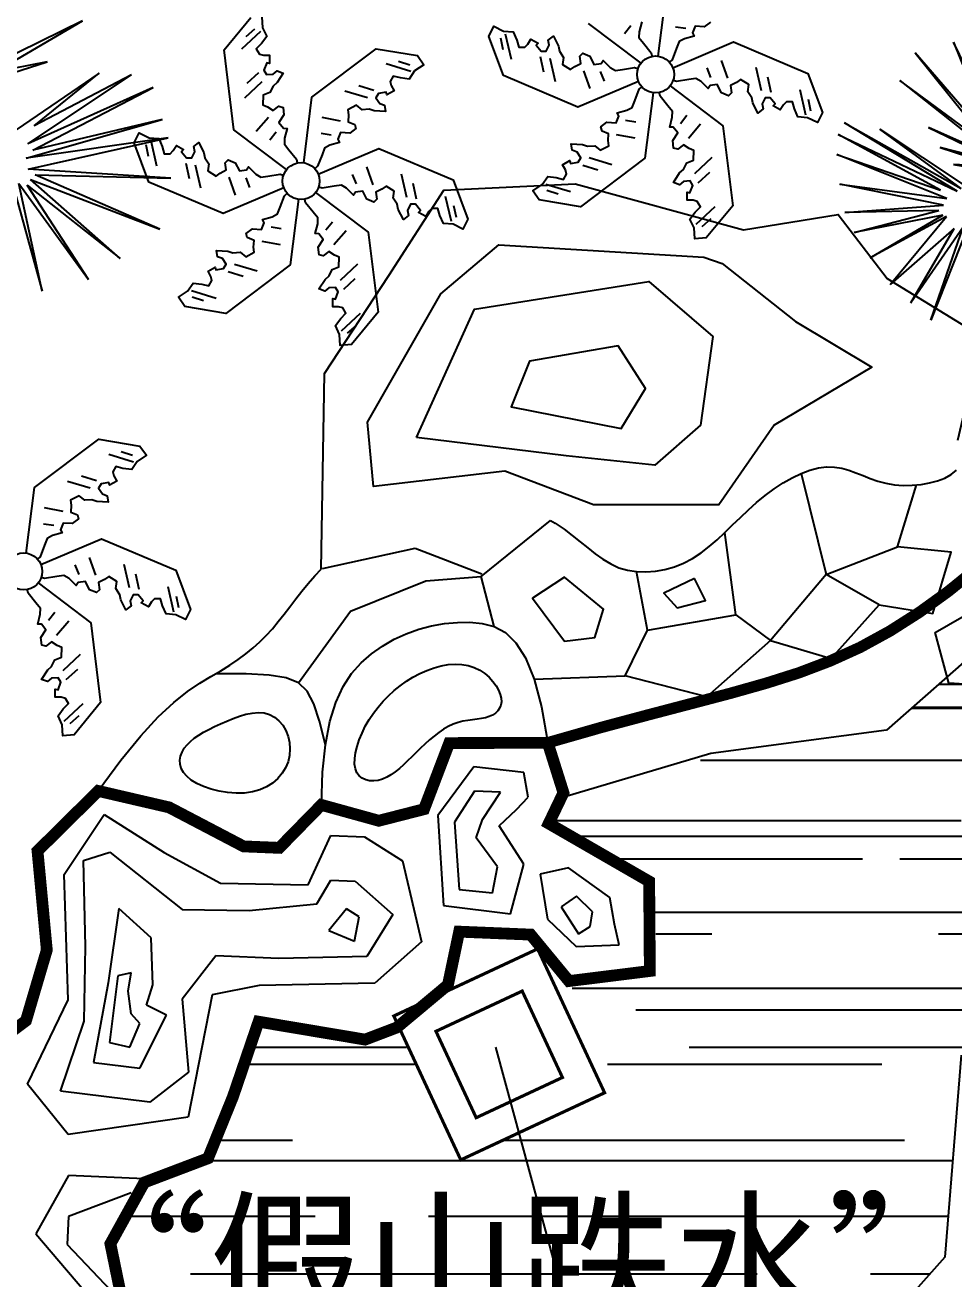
# Model space of a CAD drawing. Extents: x 302512 to 1034855, y -184136 to 410364.
# Drawn here: x 555215 to 563410, y 54136 to 65195 of the extents above; entities that cross this region are included whole.
import ezdxf

# ---------------------------------------------------------------- set-up
doc = ezdxf.new("R2010")
doc.units = 0
doc.header["$MEASUREMENT"] = 0
doc.linetypes.add('ACAD_ISO04W100', pattern=[30.5, 24, -3, 0.5, -3])
for name, color, linetype in [('2D', 3, 'Continuous'), ('3', 7, 'Continuous'), ('F', 5, 'Continuous'), ('shu', 74, 'Continuous'), ('WZ', 2, 'Continuous'), ('公建', 11, 'Continuous'), ('树', 80, 'Continuous'), ('水', 120, 'Continuous'), ('环境', 8, 'Continuous'), ('红线', 20, 'Continuous'), ('道路线', 161, 'Continuous')]:
    doc.layers.add(name, color=color, linetype=linetype)
doc.styles.add('-黑体', font='', dxfattribs={"width": 0.8})
doc.styles.add('DIM_FONT', font='SIMPLEX.shx', dxfattribs={"width": 0.8})
doc.styles.get('-黑体').set_extended_font_data('黑体')

# ---------------------------------------------------------------- blocks, each defined once
blk = doc.blocks.new('_F2CKQ')
for p, q in [((-102, 2267), (-8, 1022)), ((37, 1030), (-102, 2267)), ((-1101, 2086), (-498, 860)), ((-547, 861), (-1101, 2086)), ((-390, 2125), (-10, 892)), ((-8, 1022), (-390, 2125)), ((284, 2137), (37, 1030)), ((111, 1007), (284, 2137)), ((-1220, 2025), (-547, 861)), ((-680, 967), (-1220, 2025)), ((-676, 861), (-1347, 1864)), ((-1347, 1864), (-680, 967)), ((597, 1912), (111, 1007)), ((184, 930), (597, 1912)), ((-498, 860), (-839, 1828)), ((-839, 1828), (-449, 859)), ((810, 1635), (184, 930)), ((222, 859), (810, 1635)), ((-1494, 1597), (-676, 861)), ((-741, 823), (-1494, 1597)), ((-420, 1562), (3, 822)), ((-10, 892), (-420, 1562)), ((-1616, 1330), (-741, 823)), ((-813, 803), (-1616, 1330)), ((-436, 1328), (-42, 813)), ((3, 822), (-436, 1328)), ((-1653, 1109), (-813, 803)), ((-804, 742), (-1653, 1109)), ((-424, 1107), (-57, 753)), ((-42, 813), (-424, 1107)), ((-1662, 803), (-804, 742)), ((-782, 708), (-1662, 803)), ((-1649, 464), (-782, 708)), ((1233, 625), (373, 750)), ((272, 643), (753, 499)), ((753, 499), (309, 691)), ((309, 691), (1233, 625)), ((-787, 566), (-1649, 464)), ((-1583, 189), (-787, 566)), ((-705, 525), (-1583, 189)), ((-1513, -73), (-705, 525)), ((-662, 500), (-1513, -73)), ((-1276, -524), (-662, 500)), ((-640, 466), (-1276, -524)), ((-698, 528), (-1078, -765)), ((-1078, -765), (-640, 466)), ((1088, 143), (166, 145)), ((322, 81), (1088, 143)), ((1325, -38), (322, 81)), ((179, -22), (1325, -38)), ((1421, -246), (179, -22)), ((1323, -535), (185, -95)), ((185, -95), (1421, -246)), ((-113, -155), (-477, -1214)), ((1084, -1024), (50, -216)), ((50, -216), (1274, -707)), ((92, -123), (1323, -535)), ((1274, -707), (92, -123)), ((-477, -1214), (-94, -277)), ((-94, -277), (-66, -1366)), ((-66, -1366), (-40, -330)), ((-40, -330), (284, -1371)), ((284, -1371), (15, -307)), ((15, -307), (737, -1353)), ((74, -293), (1084, -1024)), ((737, -1353), (74, -293))]:
    blk.add_line(p, q)
at = {"lineweight": 50}
for p, q in [((0, 0), (148, 861)), ((-570, 646), (0, 0))]:
    blk.add_line(p, q, dxfattribs=at)
at = {"style": 'DIM_FONT', "width": 0.8, "flags": 9}
for tag in ['XSIZE', 'YSIZE']:
    blk.add_attdef(tag, (0, 0), '', height=0.5, dxfattribs=at)
blk = doc.blocks.new('Plant126')
for points in [[(-92, 2101), (-223, 2145), (-469, 2231), (-483, 2390)], [(25, -10), (-469, 887), (23, 2477), (501, 901), (25, -10)], [(-179, 1942), (-382, 2015), (-324, 2390)], [(-63, 2217), (-150, 2448)], [(125, 2188), (269, 2260), (182, 2448)], [(211, 1942), (240, 2087), (356, 2087), (457, 2246), (428, 2405)], [(-208, 1769), (-628, 2043), (-758, 2217), (-743, 2318)], [(-280, 1581), (-483, 1783), (-469, 1942), (-599, 2087), (-671, 2318)], [(284, 1639), (385, 1827), (515, 1986), (544, 2145), (631, 2376)], [(327, 1509), (587, 1624), (573, 1841), (747, 1971), (862, 2217), (819, 2333)], [(515, 2231), (703, 2318)], [(-497, 1899), (-686, 1870), (-931, 2000), (-975, 2202), (-989, 2231)], [(371, 1725), (645, 1783), (891, 1942), (1050, 2231)], [(-1256, 1765), (-1174, 1935), (-1174, 2052)], [(-1088, 1217), (-957, 1559), (-1150, 1804), (-1226, 2048)], [(-1223, 1445), (-931, 1894), (-1068, 1974), (-1066, 2123)], [(-671, 2000), (-888, 1971), (-1062, 1971), (-1206, 2087)], [(-382, 1639), (-801, 1682), (-859, 1798), (-1163, 1827), (-1163, 2101)], [(530, 1566), (891, 1624), (1007, 1913), (1181, 2101)], [(920, 1986), (1108, 2000), (1210, 2058)], [(1248, 1165), (1076, 1550), (1147, 1658), (1020, 1936), (1258, 2073)], [(1416, 1597), (1283, 1770), (1196, 1921), (1224, 2104)], [(-1305, 1159), (-1218, 1426), (-1233, 1718), (-1404, 2001)], [(660, 1798), (1195, 1769), (1195, 1928), (1325, 2000)], [(1416, 1396), (1296, 1544), (1286, 1822), (1440, 1961), (1458, 1988)], [(-1139, 1013), (-1109, 1296), (-1304, 1392), (-1330, 1607), (-1485, 1830), (-1607, 1851)], [(-1274, 1040), (-1386, 1222), (-1458, 1414), (-1582, 1519), (-1739, 1709)], [(-1671, 1537), (-1652, 1743)], [(1249, 1049), (1323, 1325), (1468, 1392), (1528, 1577), (1692, 1756)], [(1447, 1080), (1476, 1581), (1561, 1780), (1656, 1818)], [(1793, 1146), (1766, 1281), (1718, 1537), (1848, 1629)], [(-1573, 1129), (-1684, 1227), (-1626, 1327), (-1713, 1494), (-1865, 1549)], [(1612, 1142), (1574, 1353), (1928, 1491)], [(1908, 1179), (2065, 1370)], [(-1829, 1177), (-1819, 1338), (-2025, 1357)], [(24, -8), (-999, 13), (-2130, 1234), (-527, 859), (24, -8)], [(24, -11), (554, 865), (2177, 1234), (1051, 33), (24, -11)], [(-1948, 1029), (-2192, 1069)], [(1977, 1002), (2112, 913), (2231, 1082)], [(-1862, 946), (-1965, 855), (-2163, 685), (-2308, 752)], [(-1768, 791), (-1932, 652), (-2229, 890)], [(1807, 804), (1947, 851), (2005, 751), (2193, 742), (2317, 847)], [(2210, 685), (2379, 566)], [(-1632, 679), (-2080, 453), (-2295, 427), (-2376, 490)], [(1581, 589), (1794, 595), (1997, 562), (2149, 617), (2393, 657)], [(-1890, 494), (-1959, 316), (-2194, 169), (-2391, 232), (-2424, 234)], [(-1606, 464), (-1854, 122), (-1983, 130), (-2160, -119), (-2398, 19)], [(-1506, 523), (-1782, 448), (-1913, 541), (-2103, 500), (-2339, 553)], [(1490, 487), (1720, 319), (1901, 440), (2100, 355), (2371, 377), (2449, 473)], [(1699, 557), (1887, 348), (2147, 215), (2477, 222)], [(-2064, 394), (-2148, 192), (-2234, 41), (-2407, -26)], [(1907, 343), (2149, -135), (2287, -56), (2415, -132)], [(1641, 340), (1872, 56), (2180, 100), (2430, 44)], [(-1860, -362), (-2102, 116), (-2240, 37), (-2368, 113)], [(2199, 211), (2306, 56), (2407, -3)], [(1653, -483), (1900, -141), (2029, -149), (2206, 100), (2444, -37)], [(2111, -413), (2194, -210), (2281, -60), (2453, 7)], [(-1594, -359), (-1825, -74), (-2134, -119), (-2383, -62)], [(-2153, -230), (-2259, -74), (-2360, -16)], [(23, -8), (-507, -883), (-2130, -1253), (-1004, -51), (23, -8)], [(22, -9), (515, -906), (23, -2496), (-454, -920), (22, -9)], [(22, -10), (1045, -32), (2177, -1253), (573, -878), (22, -10)], [(1936, -512), (2005, -335), (2241, -187), (2438, -251), (2470, -253)], [(-1653, -576), (-1840, -367), (-2101, -233), (-2431, -240)], [(-1443, -505), (-1673, -338), (-1854, -458), (-2053, -373), (-2324, -396), (-2403, -491)], [(1679, -698), (2127, -472), (2342, -446), (2422, -509)], [(1552, -541), (1829, -467), (1959, -559), (2150, -519), (2386, -572)], [(-1534, -608), (-1747, -614), (-1950, -581), (-2102, -635), (-2346, -676)], [(-2163, -704), (-2332, -584)], [(1815, -810), (1979, -670), (2275, -909)], [(-1761, -822), (-1900, -869), (-1958, -769), (-2147, -761), (-2270, -866)], [(1909, -964), (2012, -873), (2210, -704), (2355, -771)], [(-1930, -1020), (-2065, -931), (-2185, -1100)], [(-1202, -1068), (-1276, -1344), (-1421, -1411), (-1481, -1596), (-1645, -1774)], [(-1401, -1099), (-1429, -1599), (-1514, -1799), (-1609, -1837)], [(1186, -1031), (1156, -1315), (1351, -1411), (1377, -1626), (1532, -1849), (1654, -1869)], [(1320, -1059), (1432, -1241), (1505, -1433), (1628, -1537), (1785, -1728)], [(1995, -1047), (2238, -1088)], [(-1861, -1198), (-2018, -1388)], [(-1566, -1161), (-1527, -1372), (-1881, -1510)], [(-1747, -1165), (-1719, -1299), (-1671, -1556), (-1802, -1648)], [(-1201, -1184), (-1029, -1569), (-1100, -1677), (-974, -1955), (-1211, -2092)], [(1135, -1236), (1004, -1578), (1197, -1823), (1273, -2067)], [(1352, -1177), (1265, -1444), (1279, -1737), (1450, -2019)], [(1619, -1148), (1730, -1245), (1672, -1346), (1759, -1513), (1912, -1567)], [(1876, -1196), (1866, -1357), (2072, -1376)], [(-1369, -1414), (-1250, -1563), (-1240, -1841), (-1393, -1980), (-1411, -2007)], [(1270, -1464), (977, -1913), (1115, -1993), (1113, -2142)], [(-483, -1585), (-845, -1643), (-960, -1932), (-1134, -2120)], [(-280, -1527), (-541, -1643), (-526, -1860), (-700, -1990), (-816, -2236), (-772, -2351)], [(1718, -1556), (1699, -1762)], [(-1370, -1615), (-1236, -1789), (-1149, -1939), (-1177, -2122)], [(-237, -1657), (-338, -1845), (-469, -2004), (-497, -2163), (-584, -2395)], [(327, -1600), (530, -1802), (515, -1961), (645, -2105), (718, -2337)], [(428, -1657), (848, -1701), (906, -1816), (1210, -1845), (1210, -2120)], [(-613, -1816), (-1148, -1787), (-1148, -1946), (-1279, -2019)], [(-324, -1744), (-599, -1802), (-845, -1961), (-1004, -2250)], [(255, -1787), (674, -2062), (804, -2236), (790, -2337)], [(1303, -1784), (1221, -1954), (1221, -2070)], [(544, -1918), (732, -1889), (978, -2019), (1021, -2221), (1036, -2250)], [(-874, -2004), (-1062, -2019), (-1163, -2077)], [(-165, -1961), (-194, -2105), (-309, -2105), (-411, -2265), (-382, -2424)], [(226, -1961), (428, -2033), (371, -2409)], [(718, -2019), (935, -1990), (1108, -1990), (1253, -2105)], [(139, -2120), (269, -2163), (515, -2250), (530, -2409)], [(-469, -2250), (-657, -2337)], [(-78, -2207), (-223, -2279), (-136, -2467)], [(110, -2236), (197, -2467)]]:
    blk.add_lwpolyline(points)
blk = doc.blocks.new('G')
at = {"layer": 'shu', "xscale": 0.9719999999999756, "yscale": 0.9719999999999756, "zscale": 0.9719999999999756, "rotation": 347.5246015080592}
blk.add_blockref('Plant126', (-80, -59), dxfattribs=at)

msp = doc.modelspace()

# ---------------------------------------------------------------- hatches: boundary and pattern name
at = {"layer": '水'}
h = msp.add_hatch(dxfattribs=at)
h.set_pattern_fill('AR-RROOF,_O', color=256, scale=1000)
h.set_pattern_definition([(0, (509471.5, -11821.7), (2200, 1000), [15000, -2000, 5000, -1000]), (0, (510801.5, -11321.7), (-1000, 1330), [3000, -330, 6000, -750]), (0, (509971.5, -10971.7), (5200, 670), [8000, -1400, 4000, -1000])])
h.paths.add_polyline_path([(568194, 65415), (566740, 64906), (566227, 63238), (565061, 60959), (562815, 58975), (561265, 58769), (559984, 58364), (559856, 58142), (560721, 57642), (560818, 56863), (560013, 56763), (560447, 55833), (559059, 55186), (558496, 56354), (558356, 56300), (557275, 56405), (556829, 55200), (556150, 54894), (555968, 54446), (556132, 53649), (555988, 53063), (555686, 52974), (555997, 51916), (557111, 51593), (558682, 51813), (559247, 52856), (560535, 53757), (561813, 53489), (562645, 53562), (563330, 54328), (563475, 56109), (563814, 57461), (564642, 58619), (565778, 59309), (566699, 60328), (566807, 62476), (567610, 63897), (568662, 64007)])
h.paths.add_polyline_path([(555812, 53291), (563798, 53291), (563798, 55282), (555812, 55282)], flags=25)
at = {"layer": '环境', "ltscale": 100}
h = msp.add_hatch(dxfattribs=at)
h.set_pattern_fill('HONEY', color=256, scale=3000, style=0)
h.set_pattern_definition([(0, (-609984.1, -119640.78), (562.5, 324.759525), [375, -750]), (120, (-609984.1, -119640.78), (-562.5, 324.75953), [375, -750]), (60, (-609984.1, -119640.78), (1e-06, 649.51905), [-750, 375])])
edge = h.paths.add_edge_path()
edge.add_arc((562249, 272766), 7500, 246.4218, 293.5782)
edge.add_line((565249, 265892), (565249, 213780))
edge.add_arc((309718, 235108), 256420, 352.07481, 355.22888, ccw=False)
edge.add_arc((559250, 192001), 8932, 60.2064, 100.1984)
edge.add_arc((388102, 227754), 171697, 350.96543, 355.41303)
edge.add_line((559249, 214023), (559249, 265892))
edge = h.paths.add_edge_path()
edge.add_arc((582482, 4293), 31665, 92.4113, 103.2776, ccw=False)
edge.add_arc((302225, -12260), 283056, 9.8022, 24.78776)
edge.add_arc((633514, 144869), 83671, 157.14202, 207.36096, ccw=False)
edge.add_arc((557018, 186191), 8841, 226.0357, 266.0734, ccw=False)
edge.add_arc((633078, 145012), 89267, 157.04434, 206.23192)
edge.add_arc((304570, -11473), 274619, 9.76646, 25.22338, ccw=False)

# ---------------------------------------------------------------- linework, layer by layer
for p, q in [((557840, 60403), (558656, 60580)), ((558656, 60580), (559246, 60354))]:
    msp.add_line(p, q)
msp.add_lwpolyline([(575209, 35111, -0.047449), (581149, 35930, 0.06548), (559203, 106414, -0.222697), (556413, 177371, -0.176496), (550881, 179828, 0.217978), (553005, 105556, -0.067546), (575209, 35111)], format="xyb", close=True)
for points in [[(557828, 60396), (557857, 62123), (558424, 62986), (558909, 63740), (560069, 63794), (561553, 63390), (562389, 63525), (562821, 62959), (563657, 62447), (563441, 61530)], [(559851, 60825), (559893, 60801), (559971, 60749), (560043, 60694), (560113, 60638), (560180, 60583), (560246, 60531), (560313, 60483), (560382, 60442), (560454, 60409), (560530, 60387), (560610, 60374), (560693, 60371), (560776, 60377), (560860, 60393), (560944, 60417), (561025, 60450), (561104, 60491), (561179, 60539), (561251, 60595), (561320, 60655), (561389, 60719), (561457, 60786), (561526, 60853), (561596, 60920), (561669, 60985), (561745, 61046), (561823, 61104), (561902, 61156), (561982, 61201), (562061, 61239), (562139, 61269), (562215, 61289), (562287, 61299), (562355, 61297), (562420, 61287), (562483, 61269), (562545, 61246), (562608, 61221), (562672, 61196), (562739, 61173), (562809, 61154), (562884, 61141), (562962, 61135), (563041, 61136), (563120, 61143), (563195, 61156), (563266, 61175), (563330, 61200), (563385, 61232), (563431, 61269)], [(562061, 61239), (562284, 60350), (561791, 59768), (562328, 59607), (562749, 60081), (562284, 60350)], [(562284, 60350), (562911, 60592), (563081, 61139)], [(559354, 59890), (559238, 60332), (559851, 60825)], [(561486, 59992), (561389, 60719)], [(562749, 60081), (563225, 60004), (563385, 60547), (562911, 60592)], [(555861, 58440), (556059, 58710), (556235, 58925), (556390, 59093), (556528, 59221), (556649, 59318), (556757, 59391), (556853, 59449), (556941, 59499), (557021, 59548), (557095, 59598), (557163, 59649), (557227, 59702), (557286, 59756), (557343, 59812), (557397, 59871), (557449, 59933), (557500, 59998), (557552, 60065), (557603, 60134), (557657, 60203), (557712, 60271), (557771, 60338), (557828, 60396)], [(557628, 59393), (558086, 60027), (558752, 60292), (559238, 60332)], [(559707, 59427), (560510, 59455), (560707, 59857), (560610, 60374)], [(560707, 59857), (561486, 59992), (561791, 59768), (561231, 59269), (560510, 59455)], [(557829, 58317), (557840, 58605), (557865, 58848), (557905, 59052), (557957, 59221), (558021, 59360), (558095, 59475), (558179, 59570), (558270, 59649), (558368, 59718), (558471, 59778), (558578, 59827), (558689, 59866), (558802, 59896), (558916, 59916), (559029, 59927), (559140, 59928), (559249, 59918), (559354, 59890), (559454, 59836), (559546, 59746), (559631, 59613), (559707, 59427), (559772, 59181), (559826, 58865)], [(557865, 58848), (557813, 59054), (557763, 59208), (557705, 59319), (557628, 59393), (557520, 59439), (557369, 59462), (557166, 59472), (556897, 59474)], [(559364, 56181), (562048, 46314), (571705, 46314)]]:
    msp.add_lwpolyline(points)
for points in [[(561364, 63093), (562012, 62581), (562686, 62177), (561823, 61665), (561337, 60964), (560231, 60964), (559449, 61260), (558289, 61126), (558235, 61692), (558882, 62824), (559395, 63255), (561202, 63147)], [(558667, 61557), (559179, 62689), (560717, 62932), (561283, 62447), (561175, 61665), (560771, 61314), (559988, 61395)], [(560447, 62366), (559665, 62231), (559503, 61827), (560474, 61638), (560690, 61988)], [(559973, 60324), (559691, 60140), (559973, 59761), (560243, 59794), (560319, 60043)], [(561120, 60313), (560850, 60183), (560969, 60054), (561218, 60119)], [(564030, 60048), (564677, 59668), (564854, 59562), (565284, 59259), (565588, 58687), (565049, 58291), (564499, 58738), (564207, 59116), (563914, 59356), (563364, 59390), (563244, 59837), (563811, 60164)], [(558637, 59443), (558698, 59475), (558760, 59503), (558823, 59525), (558886, 59542), (558948, 59554), (559009, 59558), (559068, 59556), (559124, 59546), (559177, 59529), (559226, 59505), (559270, 59475), (559309, 59442), (559343, 59405), (559371, 59367), (559393, 59329), (559408, 59292), (559416, 59258), (559417, 59225), (559412, 59196), (559401, 59170), (559385, 59146), (559364, 59126), (559338, 59109), (559309, 59096), (559276, 59086), (559241, 59079), (559203, 59073), (559163, 59068), (559121, 59062), (559078, 59054), (559035, 59043), (558992, 59028), (558949, 59008), (558907, 58984), (558865, 58955), (558824, 58924), (558783, 58890), (558743, 58854), (558704, 58817), (558665, 58779), (558627, 58742), (558590, 58705), (558553, 58671), (558517, 58638), (558480, 58608), (558443, 58582), (558406, 58561), (558368, 58544), (558330, 58533), (558292, 58529), (558255, 58530), (558221, 58538), (558190, 58552), (558163, 58573), (558143, 58601), (558129, 58636), (558122, 58677), (558123, 58725), (558130, 58777), (558144, 58832), (558163, 58891), (558188, 58950), (558217, 59010), (558251, 59069), (558288, 59125), (558329, 59179), (558373, 59231), (558420, 59280), (558470, 59326), (558523, 59368), (558579, 59408)], [(557373, 59115), (557417, 59092), (557455, 59059), (557488, 59019), (557515, 58972), (557535, 58921), (557547, 58866), (557552, 58810), (557548, 58753), (557535, 58698), (557513, 58645), (557482, 58596), (557444, 58550), (557398, 58510), (557346, 58476), (557286, 58450), (557221, 58431), (557151, 58421), (557077, 58420), (557002, 58426), (556928, 58438), (556856, 58456), (556790, 58479), (556730, 58506), (556680, 58536), (556641, 58569), (556612, 58604), (556592, 58639), (556582, 58676), (556581, 58712), (556587, 58748), (556600, 58783), (556619, 58816), (556644, 58848), (556674, 58877), (556708, 58905), (556747, 58932), (556790, 58957), (556837, 58982), (556887, 59007), (556939, 59031), (556994, 59055), (557050, 59078), (557107, 59099), (557164, 59116), (557220, 59127), (557274, 59132), (557325, 59128)]]:
    msp.add_lwpolyline(points, close=True)
at = {"layer": '2D'}
for p, q in [((557128, 64986), (557296, 65142)), ((557165, 65093), (557243, 65162)), ((560502, 65121), (560559, 65192)), ((560954, 65179), (561044, 65166)), ((559433, 64975), (559412, 65078)), ((559507, 64890), (559455, 65113)), ((559793, 64779), (559763, 64914)), ((558400, 64855), (558618, 64788)), ((558510, 64876), (558610, 64843)), ((559895, 64695), (559847, 64899)), ((561230, 64817), (561263, 64732)), ((561357, 64883), (561411, 64726)), ((561661, 64823), (561709, 64618)), ((557153, 64552), (557306, 64696)), ((557175, 64683), (557277, 64776)), ((560200, 64634), (560146, 64791)), ((560326, 64701), (560293, 64785)), ((561764, 64738), (561794, 64603)), ((558036, 64616), (558237, 64555)), ((558160, 64662), (558293, 64621)), ((562050, 64627), (562101, 64404)), ((562124, 64542), (562145, 64439)), ((557253, 64258), (557362, 64383)), ((557832, 64382), (557994, 64351)), ((561054, 64396), (560998, 64325)), ((557374, 64182), (557430, 64252)), ((560603, 64338), (560513, 64352)), ((561175, 64320), (561067, 64195)), ((556378, 63951), (556327, 64174)), ((557826, 64240), (557915, 64226)), ((560597, 64196), (560434, 64227)), ((556304, 64036), (556283, 64138)), ((556665, 63840), (556635, 63975)), ((556767, 63755), (556719, 63960)), ((558228, 63943), (558283, 63787)), ((560268, 63915), (560136, 63957)), ((560392, 63962), (560191, 64023)), ((561275, 64026), (561122, 63882)), ((557072, 63695), (557017, 63852)), ((557198, 63761), (557165, 63846)), ((558102, 63877), (558135, 63793)), ((558533, 63883), (558581, 63678)), ((561253, 63895), (561151, 63801)), ((558635, 63799), (558665, 63663)), ((560028, 63723), (559810, 63790)), ((559918, 63702), (559819, 63735)), ((558922, 63687), (558973, 63465)), ((558996, 63603), (559017, 63500)), ((561300, 63592), (561133, 63436)), ((561264, 63485), (561185, 63415)), ((557474, 63399), (557385, 63412)), ((557926, 63457), (557870, 63386)), ((558047, 63380), (557938, 63255)), ((557468, 63256), (557306, 63287)), ((557264, 63023), (557063, 63083)), ((558147, 63087), (557994, 62943)), ((557140, 62976), (557007, 63018)), ((558125, 62956), (558023, 62862)), ((556900, 62784), (556682, 62851)), ((556790, 62762), (556690, 62795)), ((558172, 62652), (558004, 62496)), ((558135, 62546), (558057, 62476)), ((555953, 61411), (556171, 61344)), ((556063, 61433), (556163, 61400)), ((555589, 61172), (555790, 61112)), ((555713, 61219), (555846, 61177)), ((555385, 60939), (555547, 60908)), ((555379, 60796), (555468, 60783)), ((555781, 60500), (555836, 60344)), ((555655, 60434), (555688, 60350)), ((556086, 60440), (556134, 60235)), ((556188, 60356), (556218, 60220)), ((556474, 60244), (556526, 60021)), ((556549, 60159), (556570, 60057)), ((555479, 60014), (555423, 59943)), ((555600, 59937), (555491, 59812)), ((555700, 59643), (555547, 59499)), ((555678, 59512), (555576, 59419)), ((555725, 59209), (555557, 59053)), ((555688, 59102), (555610, 59033))]:
    msp.add_line(p, q, dxfattribs=at)
for points in [[(560801, 64920), (560873, 65498)], [(557522, 63920), (557057, 64271), (556971, 64976), (557206, 65261)], [(557304, 65268), (557310, 65171), (557347, 65094), (557300, 65032), (557255, 64985), (557282, 64939), (557319, 64929), (557371, 64928), (557371, 64856), (557347, 64862), (557323, 64797), (557345, 64758), (557405, 64761), (557439, 64792), (557493, 64771), (557438, 64687), (557403, 64657), (557375, 64599), (557316, 64575), (557313, 64491), (557354, 64473), (557404, 64440), (557454, 64479), (557491, 64469), (557499, 64402), (557455, 64335), (557494, 64285), (557526, 64283), (557503, 64197), (557503, 64145), (557542, 64095), (557611, 64011), (557617, 63983)], [(560627, 64698), (560091, 64471), (559436, 64749), (559307, 65095), (559350, 65184), (559437, 65140), (559522, 65134), (559553, 65062), (559571, 65000), (559625, 65000), (559652, 65027), (559678, 65071), (559741, 65036), (559723, 65018), (559768, 64964), (559813, 64964), (559840, 65018), (559831, 65062), (559876, 65098), (559921, 65009), (559930, 64964), (559965, 64910), (559956, 64847), (560028, 64803), (560064, 64830), (560118, 64856), (560109, 64919), (560136, 64946), (560199, 64919), (560234, 64847), (560297, 64856), (560315, 64883), (560378, 64821), (560423, 64794), (560485, 64803), (560593, 64821), (560620, 64812)], [(560650, 64859), (560186, 65210)], [(560655, 65222), (560632, 65136), (560631, 65084), (560670, 65034), (560739, 64950), (560745, 64922)], [(561262, 65221), (561207, 65180), (561127, 65185), (561103, 65126), (561118, 65097), (561032, 65074), (560986, 65049), (560963, 64990), (560924, 64888), (560903, 64869)], [(560930, 64819), (561466, 65046), (562120, 64768), (562249, 64423), (562206, 64334), (562119, 64377), (562034, 64384), (562004, 64455), (561986, 64517), (561932, 64517), (561905, 64491), (561878, 64446), (561815, 64482), (561833, 64500), (561788, 64553), (561744, 64553), (561717, 64500), (561726, 64455), (561681, 64419), (561636, 64508), (561627, 64553), (561591, 64607), (561600, 64670), (561528, 64715), (561492, 64688), (561439, 64661), (561448, 64598), (561421, 64571), (561358, 64598), (561322, 64670), (561259, 64661), (561241, 64634), (561179, 64697), (561134, 64724), (561071, 64715), (560963, 64697), (560937, 64706)], [(557673, 63981), (557745, 64558), (558313, 64986), (558677, 64925), (558732, 64843), (558651, 64790), (558603, 64719), (558526, 64728), (558463, 64744), (558436, 64698), (558446, 64661), (558471, 64615), (558408, 64579), (558402, 64603), (558333, 64591), (558310, 64553), (558344, 64502), (558387, 64488), (558395, 64431), (558295, 64437), (558252, 64452), (558188, 64447), (558138, 64487), (558063, 64447), (558069, 64402), (558065, 64342), (558124, 64319), (558134, 64282), (558079, 64241), (557999, 64246), (557975, 64187), (557990, 64158), (557904, 64135), (557858, 64110), (557835, 64051), (557796, 63949), (557775, 63930)], [(560755, 64597), (560684, 64020), (560116, 63592), (559752, 63653), (559696, 63734), (559777, 63788), (559826, 63858), (559902, 63849), (559966, 63834), (559993, 63880), (559983, 63917), (559957, 63963), (560020, 63999), (560026, 63975), (560095, 63986), (560118, 64025), (560085, 64075), (560041, 64090), (560033, 64147), (560133, 64141), (560176, 64126), (560241, 64130), (560290, 64091), (560365, 64131), (560360, 64176), (560363, 64236), (560305, 64259), (560295, 64296), (560349, 64337), (560429, 64332), (560453, 64391), (560439, 64420), (560524, 64443), (560570, 64468), (560594, 64527), (560632, 64629), (560653, 64648)], [(560907, 64658), (561371, 64307), (561458, 63601), (561223, 63317), (561124, 63309), (561118, 63406), (561081, 63483), (561128, 63545), (561173, 63592), (561146, 63639), (561109, 63649), (561057, 63650), (561057, 63722), (561081, 63715), (561106, 63781), (561083, 63820), (561023, 63816), (560989, 63786), (560935, 63807), (560990, 63891), (561025, 63921), (561053, 63979), (561112, 64002), (561115, 64087), (561074, 64105), (561024, 64138), (560974, 64099), (560937, 64108), (560929, 64176), (560973, 64243), (560934, 64293), (560902, 64295), (560925, 64381), (560926, 64433), (560887, 64483), (560817, 64567), (560811, 64595)], [(557498, 63758), (556963, 63532), (556308, 63809), (556179, 64155), (556222, 64244), (556309, 64201), (556394, 64194), (556425, 64123), (556443, 64060), (556496, 64060), (556523, 64087), (556550, 64132), (556613, 64096), (556595, 64078), (556640, 64025), (556685, 64025), (556712, 64078), (556703, 64123), (556747, 64159), (556792, 64069), (556801, 64025), (556837, 63971), (556828, 63908), (556900, 63863), (556936, 63890), (556990, 63917), (556981, 63980), (557008, 64007), (557070, 63980), (557106, 63908), (557169, 63917), (557187, 63944), (557250, 63881), (557294, 63854), (557357, 63863), (557465, 63881), (557492, 63872)], [(557802, 63880), (558337, 64107), (558992, 63829), (559121, 63483), (559078, 63394), (558991, 63438), (558906, 63444), (558875, 63515), (558857, 63578), (558804, 63578), (558777, 63551), (558750, 63506), (558687, 63542), (558705, 63560), (558660, 63614), (558615, 63614), (558588, 63560), (558597, 63515), (558553, 63479), (558508, 63569), (558499, 63614), (558463, 63668), (558472, 63730), (558400, 63775), (558364, 63748), (558310, 63721), (558319, 63659), (558292, 63632), (558230, 63659), (558194, 63730), (558131, 63721), (558113, 63695), (558050, 63757), (558006, 63784), (557943, 63775), (557835, 63757), (557808, 63766)], [(557627, 63658), (557555, 63080), (556987, 62652), (556624, 62713), (556568, 62795), (556649, 62849), (556697, 62919), (556774, 62910), (556837, 62894), (556864, 62941), (556855, 62977), (556829, 63023), (556892, 63060), (556898, 63035), (556967, 63047), (556990, 63086), (556956, 63136), (556913, 63151), (556905, 63207), (557005, 63201), (557048, 63187), (557112, 63191), (557162, 63152), (557237, 63192), (557231, 63236), (557235, 63296), (557176, 63320), (557166, 63356), (557221, 63397), (557301, 63393), (557325, 63451), (557310, 63480), (557396, 63503), (557442, 63529), (557466, 63588), (557504, 63690), (557525, 63709)], [(557778, 63718), (558243, 63368), (558329, 62662), (558094, 62377), (557996, 62370), (557990, 62467), (557953, 62544), (558000, 62606), (558045, 62653), (558018, 62700), (557981, 62709), (557929, 62710), (557929, 62783), (557953, 62776), (557977, 62842), (557955, 62881), (557895, 62877), (557861, 62847), (557807, 62868), (557862, 62951), (557897, 62982), (557925, 63039), (557984, 63063), (557987, 63148), (557946, 63165), (557896, 63198), (557846, 63159), (557809, 63169), (557801, 63237), (557845, 63304), (557806, 63354), (557774, 63356), (557797, 63442), (557797, 63494), (557758, 63544), (557689, 63628), (557683, 63656)], [(555226, 60538), (555298, 61115), (555865, 61543), (556229, 61482), (556285, 61400), (556204, 61347), (556156, 61276), (556079, 61285), (556015, 61301), (555989, 61254), (555998, 61218), (556024, 61172), (555961, 61136), (555955, 61160), (555886, 61148), (555863, 61109), (555897, 61059), (555940, 61044), (555948, 60988), (555848, 60994), (555805, 61008), (555741, 61004), (555691, 61043), (555616, 61004), (555621, 60959), (555618, 60899), (555677, 60875), (555686, 60839), (555632, 60798), (555552, 60802), (555528, 60744), (555542, 60715), (555457, 60692), (555411, 60666), (555387, 60607), (555349, 60505), (555328, 60486)], [(555354, 60437), (555890, 60663), (556545, 60386), (556674, 60040), (556631, 59951), (556544, 59994), (556459, 60001), (556428, 60072), (556410, 60135), (556357, 60135), (556330, 60108), (556303, 60063), (556240, 60099), (556258, 60117), (556213, 60171), (556168, 60171), (556141, 60117), (556150, 60072), (556105, 60036), (556061, 60126), (556052, 60171), (556016, 60224), (556025, 60287), (555953, 60332), (555917, 60305), (555863, 60278), (555872, 60215), (555845, 60189), (555783, 60215), (555747, 60287), (555684, 60278), (555666, 60251), (555603, 60314), (555558, 60341), (555496, 60332), (555388, 60314), (555361, 60323)], [(555331, 60275), (555796, 59924), (555882, 59219), (555647, 58934), (555549, 58927), (555543, 59024), (555506, 59101), (555552, 59163), (555598, 59210), (555571, 59256), (555534, 59266), (555482, 59267), (555482, 59339), (555506, 59333), (555530, 59398), (555508, 59437), (555448, 59434), (555413, 59404), (555360, 59424), (555415, 59508), (555449, 59538), (555478, 59596), (555537, 59620), (555540, 59704), (555499, 59722), (555448, 59755), (555399, 59716), (555362, 59726), (555354, 59794), (555398, 59861), (555359, 59910), (555327, 59912), (555349, 59998), (555350, 60050), (555311, 60100), (555242, 60185), (555236, 60212)]]:
    msp.add_lwpolyline(points, dxfattribs=at)
for centre in [(560778, 64759), (557650, 63819), (555203, 60376)]:
    msp.add_circle(centre, 163, dxfattribs=at)
at = {"layer": '3'}
for p, q in [((559173, 58653), (558858, 58222)), ((559615, 58602), (559173, 58653)), ((559655, 58386), (559615, 58602)), ((559180, 58439), (559004, 58166)), ((559410, 58429), (559180, 58439)), ((559252, 58189), (559410, 58429)), ((559552, 58275), (559655, 58386)), ((555561, 57702), (555912, 58231)), ((555912, 58231), (556441, 57896)), ((558858, 58222), (558907, 57429)), ((559196, 58026), (559252, 58189)), ((559398, 58133), (559552, 58275)), ((559004, 58166), (559045, 57571)), ((559614, 57794), (559398, 58133)), ((557713, 57611), (557913, 58048)), ((557913, 58048), (558209, 58035)), ((558209, 58035), (558545, 57823)), ((559383, 57771), (559196, 58026)), ((555731, 57827), (555964, 57900)), ((555964, 57900), (556601, 57395)), ((556441, 57896), (556940, 57628)), ((555748, 57069), (555731, 57827)), ((558545, 57823), (558713, 57108)), ((559340, 57542), (559383, 57771)), ((559497, 57355), (559614, 57794)), ((560008, 57761), (559758, 57706)), ((560375, 57499), (560008, 57761)), ((555596, 56597), (555561, 57702)), ((556940, 57628), (557713, 57611)), ((557788, 57443), (557913, 57652)), ((557913, 57652), (558126, 57643)), ((558126, 57643), (558459, 57349)), ((559758, 57706), (559824, 57308)), ((559045, 57571), (559340, 57542)), ((560079, 57511), (559944, 57418)), ((560222, 57373), (560079, 57511)), ((556042, 57402), (555948, 56747)), ((556327, 57143), (556042, 57402)), ((556601, 57395), (557193, 57386)), ((557193, 57386), (557788, 57443)), ((558050, 57399), (557894, 57208)), ((558162, 57329), (558050, 57399)), ((558907, 57429), (559497, 57355)), ((559944, 57418), (560098, 57181)), ((560415, 57266), (560375, 57499)), ((558120, 57116), (558162, 57329)), ((558459, 57349), (558230, 56980)), ((559824, 57308), (560077, 57067)), ((560200, 57243), (560222, 57373)), ((557894, 57208), (558120, 57116)), ((560098, 57181), (560200, 57243)), ((560456, 57083), (560415, 57266)), ((555737, 56410), (555748, 57069)), ((556343, 56730), (556327, 57143)), ((558713, 57108), (558302, 56746)), ((560077, 57067), (560456, 57083)), ((556897, 56987), (556601, 56604)), ((557455, 56963), (556897, 56987)), ((558230, 56980), (557455, 56963)), ((555948, 56747), (555820, 56044)), ((556033, 56809), (555959, 56220)), ((556150, 56837), (556033, 56809)), ((556126, 56674), (556150, 56837)), ((556286, 56552), (556343, 56730)), ((558302, 56746), (557281, 56724)), ((556151, 56475), (556126, 56674)), ((556866, 56642), (556655, 55564)), ((557281, 56724), (556866, 56642)), ((555236, 55855), (555596, 56597)), ((556463, 56462), (556286, 56552)), ((556601, 56604), (556656, 55959)), ((555529, 55793), (555737, 56410)), ((556229, 56389), (556151, 56475)), ((556229, 55994), (556463, 56462)), ((556138, 56179), (556229, 56389)), ((555959, 56220), (556138, 56179)), ((555820, 56044), (556229, 55994)), ((556656, 55959), (556315, 55694)), ((555596, 55411), (555236, 55855)), ((556315, 55694), (555529, 55793)), ((556655, 55564), (555596, 55411)), ((555597, 55049), (555311, 54534)), ((556270, 55020), (555597, 55049)), ((556150, 54894), (555598, 54686)), ((555598, 54686), (555587, 54440)), ((555311, 54534), (556127, 53577)), ((555587, 54440), (556029, 53976))]:
    msp.add_line(p, q, dxfattribs=at)
msp.add_lwpolyline([(556132, 53649, 104, 104, 0), (555968, 54446, 104, 104, 0), (556267, 54987, 104, 104, 0), (556829, 55200, 104, 104, 0), (557049, 55743, 104, 104, 0), (557275, 56405, 104, 104, 0), (558215, 56247, 104, 104, 0), (558496, 56354, 104, 104, 0), (558946, 56730, 104, 104, 0), (559045, 57199, 104, 104, 0), (559675, 57173, 104, 104, 0), (560013, 56763, 104, 104, 0), (560727, 56852, 104, 104, 0), (560721, 57642, 104, 104, 0), (559835, 58153, 104, 104, 0), (559965, 58424, 104, 104, 0), (559826, 58865, 104, 104, 0), (558957, 58862, 104, 104, 0), (558735, 58279, 104, 104, 0), (558336, 58177, 104, 104, 0), (557829, 58317, 104, 104, 0), (557458, 57938, 104, 104, 0), (557143, 57951, 104, 104, 0), (556486, 58295, 104, 104, 0), (555861, 58440, 104, 104, 0), (555325, 57910, 104, 104, 0), (555407, 57037, 104, 104, 0), (555223, 56413, 104, 104, 0), (554774, 56077, 104, 104, 0)], format="xyseb", dxfattribs=at)
at = {"layer": 'F'}
for p, q in [((565061, 60959), (562815, 58975)), ((562815, 58975), (561265, 58769)), ((561265, 58769), (559968, 58385)), ((563475, 56109), (563330, 54328)), ((563330, 54328), (562645, 53562))]:
    msp.add_line(p, q, dxfattribs=at)
at = {"layer": 'F', "const_width": 100}
msp.add_lwpolyline([(563607, 60400), (563359, 60199), (563104, 60015), (562845, 59850), (562582, 59706), (562317, 59586), (562043, 59482), (561753, 59390), (561441, 59302), (561099, 59212), (560721, 59113), (560298, 59000), (559826, 58865)], dxfattribs=at)
at = {"layer": '公建'}
for points in [[(559059, 55186, 28, 28, 0), (560328, 55778, 28, 28, 0), (559737, 57047, 28, 28, 0), (558468, 56455, 28, 28, 0)], [(559195, 55558, 28, 28, 0), (559956, 55913, 28, 28, 0), (559601, 56675, 28, 28, 0), (558840, 56320, 28, 28, 0)]]:
    msp.add_lwpolyline(points, format="xyseb", close=True, dxfattribs=at)
at = {"layer": '红线', "linetype": 'ACAD_ISO04W100', "ltscale": 300}
msp.add_lwpolyline([(526614, 57740, 0.122822), (573421, 34615, 0.122822)], format="xyb", dxfattribs=at)
at = {"layer": '道路线'}
msp.add_arc((557539, 58933), 12000, 245.6876, 15.7446, dxfattribs=at)

# ---------------------------------------------------------------- block references
at = {"rotation": 290.3818135857048}
msp.add_blockref('G', (565352, 67108), dxfattribs=at)
at = {"layer": '树', "rotation": 34.44931031273713}
for p, xscale, yscale, zscale in [((555085, 64067), 0.9603360000000002, 0.9603360000000002, 0.9603360000000002), ((564249, 63383), 0.8643024000000001, 0.8643024000000001, 0.8643024000000001), ((553422, 56462), 0.9603360000000002, 0.9603360000000002, 0.9603360000000002)]:
    msp.add_blockref('_F2CKQ', p, dxfattribs=dict(at, xscale=xscale, yscale=yscale, zscale=zscale))

# ---------------------------------------------------------------- texts
at = {"layer": '2D', "flags": 9}
for tag, p in [('XSIZE', (560778, 64759)), ('YSIZE', (560778, 64759)), ('XSIZE', (557650, 63819)), ('YSIZE', (557650, 63819))]:
    msp.add_attdef(tag, p, '3500', height=0.403, dxfattribs=at)
at = {"layer": 'WZ', "style": '-黑体'}
msp.add_text('“假山跌水”', height=1000, dxfattribs=at).set_placement((555478, 53775))

doc.saveas('drawing.dxf')
